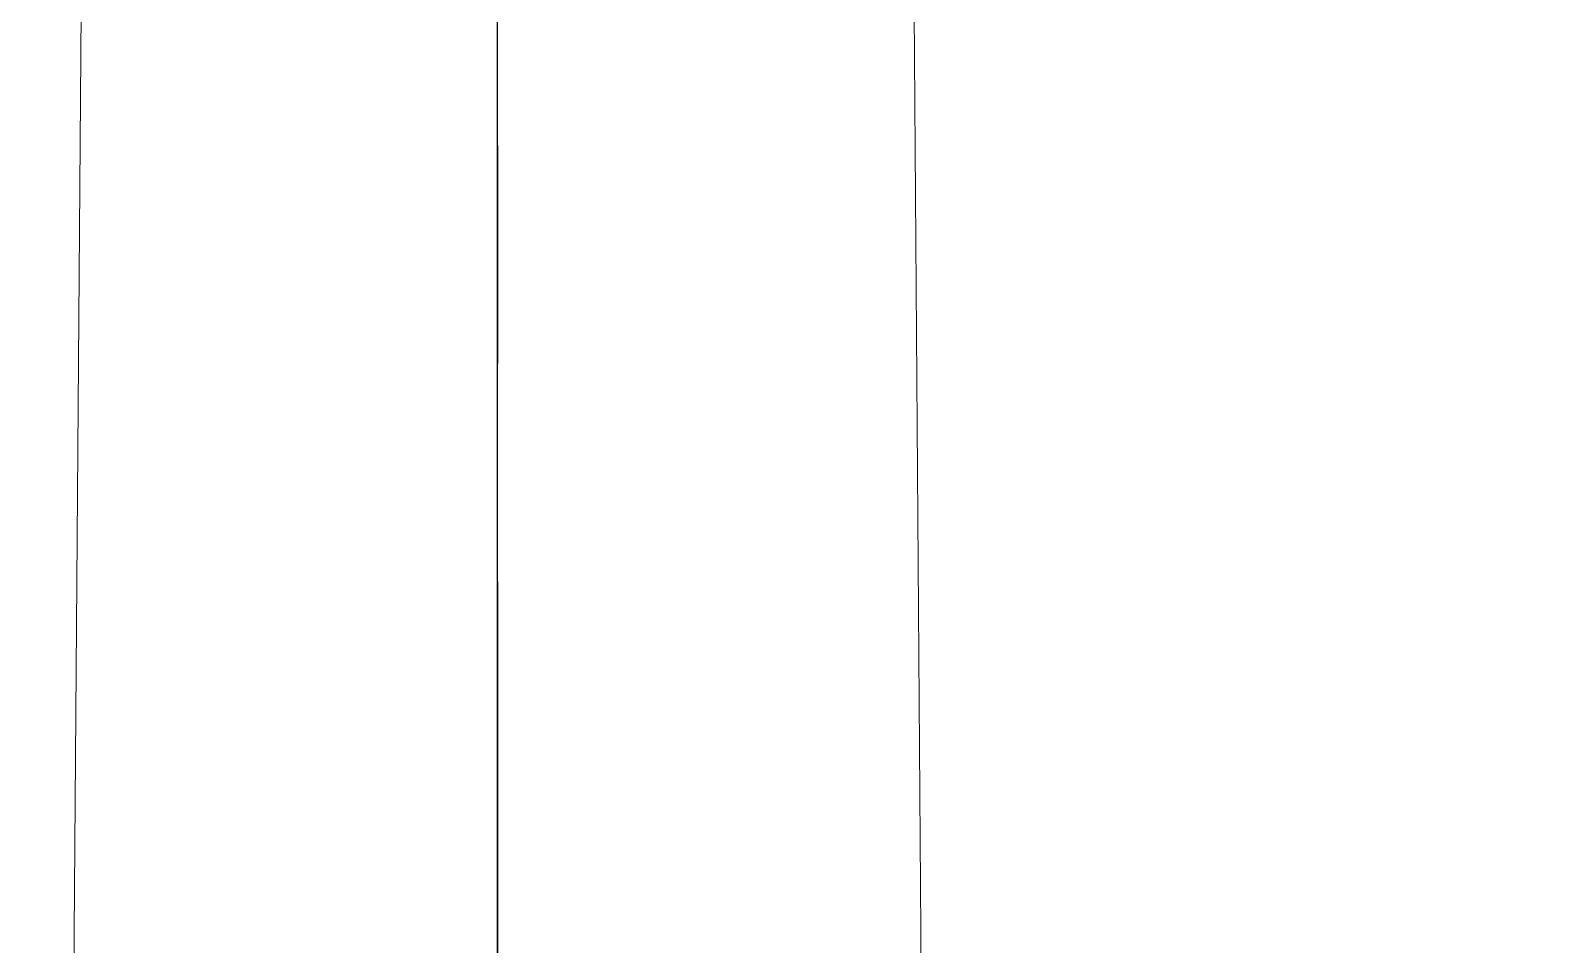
# Model space of a CAD drawing. Header units: millimetres. Extents: x 1587714 to 3094800, y -694377 to -413614.
# Drawn here: x 2256218 to 2256771, y -550135 to -549803 of the extents above; entities that cross this region are included whole.
import ezdxf

# ---------------------------------------------------------------- set-up
doc = ezdxf.new("R2010")
doc.units = ezdxf.units.MM
doc.linetypes.add('CENTER2', pattern=[28.575, 19.05, -3.175, 3.175, -3.175])
doc.layers.add('0_EJES', color=1, linetype='CENTER2')

# ---------------------------------------------------------------- blocks, each defined once
blk = doc.blocks.new('poste RT1 vista lateral')
at = {"color": 7, "linetype": 'Continuous', "lineweight": 15}
for p, q in [((-151.5582, 8950), (-154.4143, 8566.7794)), ((154.4142, 8566.7794), (151.5582, 8950))]:
    blk.add_line(p, q, dxfattribs=at)
at = {"layer": '0_EJES', "color": 8, "ltscale": 25}
blk.add_line((0, 9456.7294), (0, -3367.6032), dxfattribs=at)

msp = doc.modelspace()

# ---------------------------------------------------------------- linework, layer by layer
at = {"color": 8}
msp.add_line((2256387.7201, -579057.058), (2256387.7201, -529054.325), dxfattribs=at)
at = {"color": 4}
for centre, start, end in [((2234764.5004, -211499.4674), 265.19288608, 273.661235159), ((2278010.9399, -211499.4674), 266.338764835, 274.609482827)]:
    msp.add_arc(centre, 338618.7241, start, end, dxfattribs=at)
at = {"color": 5}
for centre, start, end in [((2227885.3469, -149696.4433), 266.927135612, 274.075330051), ((2284890.0934, -149696.4433), 265.924669969, 272.90632703)]:
    msp.add_arc(centre, 401031.0256, start, end, dxfattribs=at)

# ---------------------------------------------------------------- block references
msp.add_blockref('poste RT1 vista lateral', (2256387.7201, -558745.6049))

doc.saveas('drawing.dxf')
